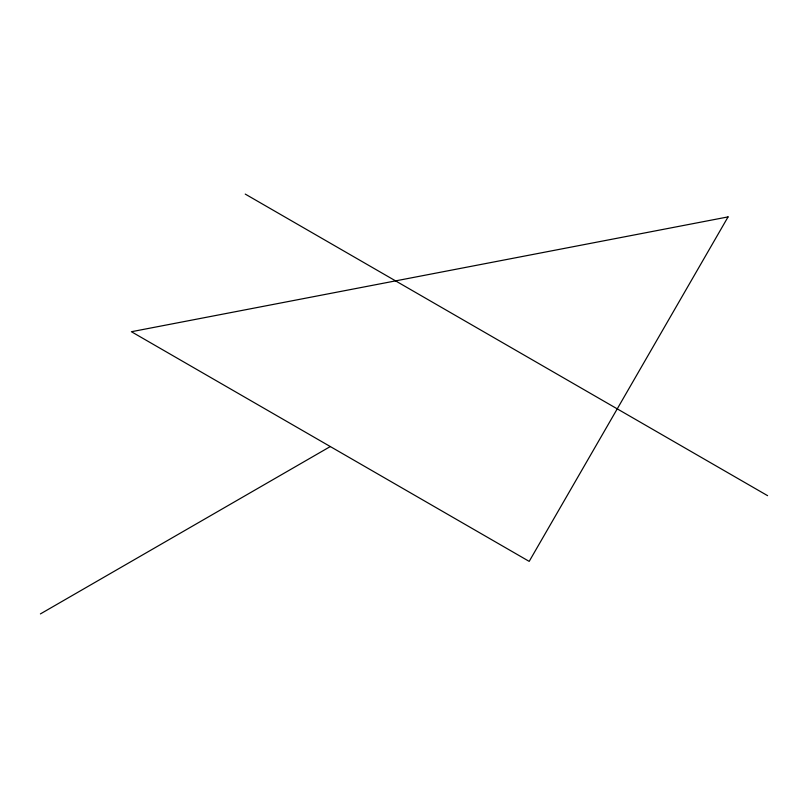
<?xml version="1.0" encoding="UTF-8"?>
<svg xmlns="http://www.w3.org/2000/svg" width="808" height="808" viewBox="0 0 808 808"><rect width="100%" height="100%" fill="white"/><g stroke="black" fill="none" stroke-linecap="round" stroke-linejoin="round"><path stroke-width="1.21" d="M40.4 613.918L330.3 446.551M245.238 194.082L767.6 495.668M728.069 216.898L529.19 561.378L131.411 331.724L728.069 216.898"/></g></svg>
